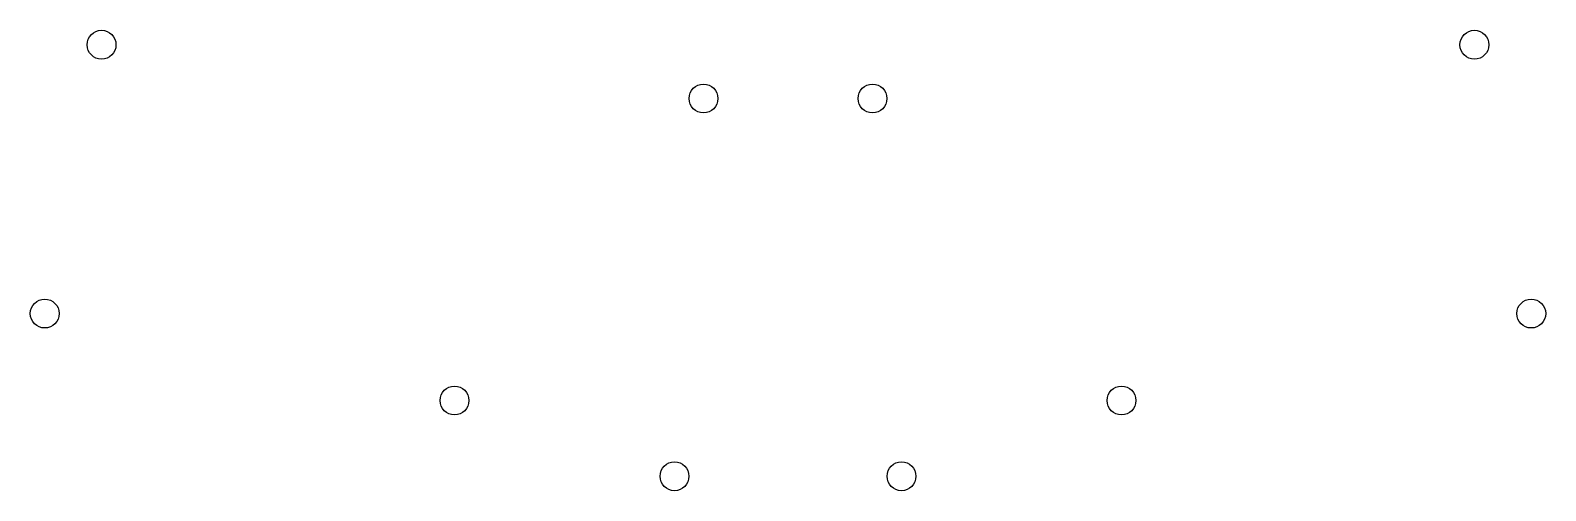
# Model space of a CAD drawing. Header units: millimetres. Extents: x 3 to 265, y -27 to 53.
import ezdxf

# ---------------------------------------------------------------- set-up
doc = ezdxf.new("R2010")
doc.units = ezdxf.units.MM

msp = doc.modelspace()

# ---------------------------------------------------------------- linework, layer by layer
for centre in [(15.24, 50.55), (253.02, 50.55), (119.5, 41.24), (148.77, 41.24), (5.4, 4), (262.86, 4), (76.37, -11.06), (191.89, -11.06), (114.47, -24.18), (153.79, -24.18)]:
    msp.add_circle(centre, 2.5)

doc.saveas('drawing.dxf')
